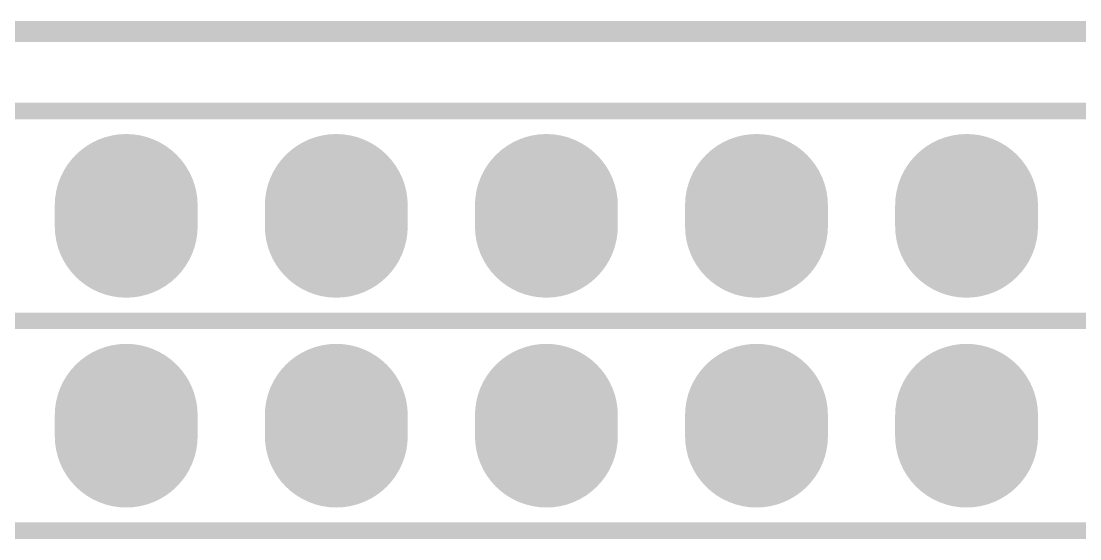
# Model space of a CAD drawing. Header units: millimetres. Extents: x 358.1 to 446.9, y 224.6 to 280.8.
# Drawn here: x 379.33 to 392.13, y 274.54 to 280.81 of the extents above; entities that cross this region are included whole.
import ezdxf

# ---------------------------------------------------------------- set-up
doc = ezdxf.new("R2010")
doc.units = ezdxf.units.MM
for name, color, linetype in [('BottomLayer', 5, 'Continuous'), ('BottomSolder', 6, 'Continuous'), ('KeepOutLayer', 6, 'Continuous'), ('MidLayer1', 16, 'Continuous'), ('MidLayer2', 76, 'Continuous'), ('MidLayer3', 90, 'Continuous'), ('MidLayer4', 156, 'Continuous'), ('MultiLayer', 9, 'Continuous'), ('TopLayer', 1, 'Continuous'), ('TopOverlay', 2, 'Continuous'), ('TopSolder', 216, 'Continuous')]:
    doc.layers.add(name, color=color, linetype=linetype)

# ---------------------------------------------------------------- blocks, each defined once
blk = doc.blocks.new('H______20X2_6')
at = {"layer": 'BottomLayer', "const_width": 1.524}
for points in [[(-1.397, -1.27), (-1.143, -1.27)], [(1.143, -1.27), (1.397, -1.27)], [(-1.397, -3.81), (-1.143, -3.81)], [(1.143, -3.81), (1.397, -3.81)], [(-1.397, -6.35), (-1.143, -6.35)], [(1.143, -6.35), (1.397, -6.35)], [(-1.397, -8.89), (-1.143, -8.89)], [(1.143, -8.89), (1.397, -8.89)], [(-1.397, -11.43), (-1.143, -11.43)], [(1.143, -11.43), (1.397, -11.43)]]:
    blk.add_lwpolyline(points, dxfattribs=at)
at = {"layer": 'BottomLayer', "const_width": 0.762}
for points in [[(-1.778, -1.27, 1), (-1.016, -1.27, 1)], [(-1.524, -1.27, 1), (-0.762, -1.27, 1)], [(0.762, -1.27, 1), (1.524, -1.27, 1)], [(1.016, -1.27, 1), (1.778, -1.27, 1)], [(-1.778, -3.81, 1), (-1.016, -3.81, 1)], [(-1.524, -3.81, 1), (-0.762, -3.81, 1)], [(0.762, -3.81, 1), (1.524, -3.81, 1)], [(1.016, -3.81, 1), (1.778, -3.81, 1)], [(-1.778, -6.35, 1), (-1.016, -6.35, 1)], [(-1.524, -6.35, 1), (-0.762, -6.35, 1)], [(0.762, -6.35, 1), (1.524, -6.35, 1)], [(1.016, -6.35, 1), (1.778, -6.35, 1)], [(-1.778, -8.89, 1), (-1.016, -8.89, 1)], [(-1.524, -8.89, 1), (-0.762, -8.89, 1)], [(0.762, -8.89, 1), (1.524, -8.89, 1)], [(1.016, -8.89, 1), (1.778, -8.89, 1)], [(-1.778, -11.43, 1), (-1.016, -11.43, 1)], [(-1.524, -11.43, 1), (-0.762, -11.43, 1)], [(0.762, -11.43, 1), (1.524, -11.43, 1)], [(1.016, -11.43, 1), (1.778, -11.43, 1)]]:
    blk.add_lwpolyline(points, format="xyb", close=True, dxfattribs=at)
at = {"layer": 'BottomSolder', "const_width": 1.7272}
for points in [[(-1.397, -1.27), (-1.143, -1.27)], [(1.143, -1.27), (1.397, -1.27)], [(-1.397, -3.81), (-1.143, -3.81)], [(1.143, -3.81), (1.397, -3.81)], [(-1.397, -6.35), (-1.143, -6.35)], [(1.143, -6.35), (1.397, -6.35)], [(-1.397, -8.89), (-1.143, -8.89)], [(1.143, -8.89), (1.397, -8.89)], [(-1.397, -11.43), (-1.143, -11.43)], [(1.143, -11.43), (1.397, -11.43)]]:
    blk.add_lwpolyline(points, dxfattribs=at)
at = {"layer": 'BottomSolder', "const_width": 0.8636}
for points in [[(-1.8288, -1.27, 1), (-0.9652, -1.27, 1)], [(-1.5748, -1.27, 1), (-0.7112, -1.27, 1)], [(0.7112, -1.27, 1), (1.5748, -1.27, 1)], [(0.9652, -1.27, 1), (1.8288, -1.27, 1)], [(-1.8288, -3.81, 1), (-0.9652, -3.81, 1)], [(-1.5748, -3.81, 1), (-0.7112, -3.81, 1)], [(0.7112, -3.81, 1), (1.5748, -3.81, 1)], [(0.9652, -3.81, 1), (1.8288, -3.81, 1)], [(-1.8288, -6.35, 1), (-0.9652, -6.35, 1)], [(-1.5748, -6.35, 1), (-0.7112, -6.35, 1)], [(0.7112, -6.35, 1), (1.5748, -6.35, 1)], [(0.9652, -6.35, 1), (1.8288, -6.35, 1)], [(-1.8288, -8.89, 1), (-0.9652, -8.89, 1)], [(-1.5748, -8.89, 1), (-0.7112, -8.89, 1)], [(0.7112, -8.89, 1), (1.5748, -8.89, 1)], [(0.9652, -8.89, 1), (1.8288, -8.89, 1)], [(-1.8288, -11.43, 1), (-0.9652, -11.43, 1)], [(-1.5748, -11.43, 1), (-0.7112, -11.43, 1)], [(0.7112, -11.43, 1), (1.5748, -11.43, 1)], [(0.9652, -11.43, 1), (1.8288, -11.43, 1)]]:
    blk.add_lwpolyline(points, format="xyb", close=True, dxfattribs=at)
at = {"layer": 'MidLayer1', "const_width": 1.524}
for points in [[(-1.397, -1.27), (-1.143, -1.27)], [(1.143, -1.27), (1.397, -1.27)], [(-1.397, -3.81), (-1.143, -3.81)], [(1.143, -3.81), (1.397, -3.81)], [(-1.397, -6.35), (-1.143, -6.35)], [(1.143, -6.35), (1.397, -6.35)], [(-1.397, -8.89), (-1.143, -8.89)], [(1.143, -8.89), (1.397, -8.89)], [(-1.397, -11.43), (-1.143, -11.43)], [(1.143, -11.43), (1.397, -11.43)]]:
    blk.add_lwpolyline(points, dxfattribs=at)
at = {"layer": 'MidLayer1', "const_width": 0.762}
for points in [[(-1.778, -1.27, 1), (-1.016, -1.27, 1)], [(-1.524, -1.27, 1), (-0.762, -1.27, 1)], [(0.762, -1.27, 1), (1.524, -1.27, 1)], [(1.016, -1.27, 1), (1.778, -1.27, 1)], [(-1.778, -3.81, 1), (-1.016, -3.81, 1)], [(-1.524, -3.81, 1), (-0.762, -3.81, 1)], [(0.762, -3.81, 1), (1.524, -3.81, 1)], [(1.016, -3.81, 1), (1.778, -3.81, 1)], [(-1.778, -6.35, 1), (-1.016, -6.35, 1)], [(-1.524, -6.35, 1), (-0.762, -6.35, 1)], [(0.762, -6.35, 1), (1.524, -6.35, 1)], [(1.016, -6.35, 1), (1.778, -6.35, 1)], [(-1.778, -8.89, 1), (-1.016, -8.89, 1)], [(-1.524, -8.89, 1), (-0.762, -8.89, 1)], [(0.762, -8.89, 1), (1.524, -8.89, 1)], [(1.016, -8.89, 1), (1.778, -8.89, 1)], [(-1.778, -11.43, 1), (-1.016, -11.43, 1)], [(-1.524, -11.43, 1), (-0.762, -11.43, 1)], [(0.762, -11.43, 1), (1.524, -11.43, 1)], [(1.016, -11.43, 1), (1.778, -11.43, 1)]]:
    blk.add_lwpolyline(points, format="xyb", close=True, dxfattribs=at)
at = {"layer": 'MidLayer2', "const_width": 1.524}
for points in [[(-1.397, -1.27), (-1.143, -1.27)], [(1.143, -1.27), (1.397, -1.27)], [(-1.397, -3.81), (-1.143, -3.81)], [(1.143, -3.81), (1.397, -3.81)], [(-1.397, -6.35), (-1.143, -6.35)], [(1.143, -6.35), (1.397, -6.35)], [(-1.397, -8.89), (-1.143, -8.89)], [(1.143, -8.89), (1.397, -8.89)], [(-1.397, -11.43), (-1.143, -11.43)], [(1.143, -11.43), (1.397, -11.43)]]:
    blk.add_lwpolyline(points, dxfattribs=at)
at = {"layer": 'MidLayer2', "const_width": 0.762}
for points in [[(-1.778, -1.27, 1), (-1.016, -1.27, 1)], [(-1.524, -1.27, 1), (-0.762, -1.27, 1)], [(0.762, -1.27, 1), (1.524, -1.27, 1)], [(1.016, -1.27, 1), (1.778, -1.27, 1)], [(-1.778, -3.81, 1), (-1.016, -3.81, 1)], [(-1.524, -3.81, 1), (-0.762, -3.81, 1)], [(0.762, -3.81, 1), (1.524, -3.81, 1)], [(1.016, -3.81, 1), (1.778, -3.81, 1)], [(-1.778, -6.35, 1), (-1.016, -6.35, 1)], [(-1.524, -6.35, 1), (-0.762, -6.35, 1)], [(0.762, -6.35, 1), (1.524, -6.35, 1)], [(1.016, -6.35, 1), (1.778, -6.35, 1)], [(-1.778, -8.89, 1), (-1.016, -8.89, 1)], [(-1.524, -8.89, 1), (-0.762, -8.89, 1)], [(0.762, -8.89, 1), (1.524, -8.89, 1)], [(1.016, -8.89, 1), (1.778, -8.89, 1)], [(-1.778, -11.43, 1), (-1.016, -11.43, 1)], [(-1.524, -11.43, 1), (-0.762, -11.43, 1)], [(0.762, -11.43, 1), (1.524, -11.43, 1)], [(1.016, -11.43, 1), (1.778, -11.43, 1)]]:
    blk.add_lwpolyline(points, format="xyb", close=True, dxfattribs=at)
at = {"layer": 'MidLayer3', "const_width": 1.524}
for points in [[(-1.397, -1.27), (-1.143, -1.27)], [(1.143, -1.27), (1.397, -1.27)], [(-1.397, -3.81), (-1.143, -3.81)], [(1.143, -3.81), (1.397, -3.81)], [(-1.397, -6.35), (-1.143, -6.35)], [(1.143, -6.35), (1.397, -6.35)], [(-1.397, -8.89), (-1.143, -8.89)], [(1.143, -8.89), (1.397, -8.89)], [(-1.397, -11.43), (-1.143, -11.43)], [(1.143, -11.43), (1.397, -11.43)]]:
    blk.add_lwpolyline(points, dxfattribs=at)
at = {"layer": 'MidLayer3', "const_width": 0.762}
for points in [[(-1.778, -1.27, 1), (-1.016, -1.27, 1)], [(-1.524, -1.27, 1), (-0.762, -1.27, 1)], [(0.762, -1.27, 1), (1.524, -1.27, 1)], [(1.016, -1.27, 1), (1.778, -1.27, 1)], [(-1.778, -3.81, 1), (-1.016, -3.81, 1)], [(-1.524, -3.81, 1), (-0.762, -3.81, 1)], [(0.762, -3.81, 1), (1.524, -3.81, 1)], [(1.016, -3.81, 1), (1.778, -3.81, 1)], [(-1.778, -6.35, 1), (-1.016, -6.35, 1)], [(-1.524, -6.35, 1), (-0.762, -6.35, 1)], [(0.762, -6.35, 1), (1.524, -6.35, 1)], [(1.016, -6.35, 1), (1.778, -6.35, 1)], [(-1.778, -8.89, 1), (-1.016, -8.89, 1)], [(-1.524, -8.89, 1), (-0.762, -8.89, 1)], [(0.762, -8.89, 1), (1.524, -8.89, 1)], [(1.016, -8.89, 1), (1.778, -8.89, 1)], [(-1.778, -11.43, 1), (-1.016, -11.43, 1)], [(-1.524, -11.43, 1), (-0.762, -11.43, 1)], [(0.762, -11.43, 1), (1.524, -11.43, 1)], [(1.016, -11.43, 1), (1.778, -11.43, 1)]]:
    blk.add_lwpolyline(points, format="xyb", close=True, dxfattribs=at)
at = {"layer": 'MidLayer4', "const_width": 1.524}
for points in [[(-1.397, -1.27), (-1.143, -1.27)], [(1.143, -1.27), (1.397, -1.27)], [(-1.397, -3.81), (-1.143, -3.81)], [(1.143, -3.81), (1.397, -3.81)], [(-1.397, -6.35), (-1.143, -6.35)], [(1.143, -6.35), (1.397, -6.35)], [(-1.397, -8.89), (-1.143, -8.89)], [(1.143, -8.89), (1.397, -8.89)], [(-1.397, -11.43), (-1.143, -11.43)], [(1.143, -11.43), (1.397, -11.43)]]:
    blk.add_lwpolyline(points, dxfattribs=at)
at = {"layer": 'MidLayer4', "const_width": 0.762}
for points in [[(-1.778, -1.27, 1), (-1.016, -1.27, 1)], [(-1.524, -1.27, 1), (-0.762, -1.27, 1)], [(0.762, -1.27, 1), (1.524, -1.27, 1)], [(1.016, -1.27, 1), (1.778, -1.27, 1)], [(-1.778, -3.81, 1), (-1.016, -3.81, 1)], [(-1.524, -3.81, 1), (-0.762, -3.81, 1)], [(0.762, -3.81, 1), (1.524, -3.81, 1)], [(1.016, -3.81, 1), (1.778, -3.81, 1)], [(-1.778, -6.35, 1), (-1.016, -6.35, 1)], [(-1.524, -6.35, 1), (-0.762, -6.35, 1)], [(0.762, -6.35, 1), (1.524, -6.35, 1)], [(1.016, -6.35, 1), (1.778, -6.35, 1)], [(-1.778, -8.89, 1), (-1.016, -8.89, 1)], [(-1.524, -8.89, 1), (-0.762, -8.89, 1)], [(0.762, -8.89, 1), (1.524, -8.89, 1)], [(1.016, -8.89, 1), (1.778, -8.89, 1)], [(-1.778, -11.43, 1), (-1.016, -11.43, 1)], [(-1.524, -11.43, 1), (-0.762, -11.43, 1)], [(0.762, -11.43, 1), (1.524, -11.43, 1)], [(1.016, -11.43, 1), (1.778, -11.43, 1)]]:
    blk.add_lwpolyline(points, format="xyb", close=True, dxfattribs=at)
at = {"layer": 'MultiLayer', "const_width": 1.524}
for points in [[(-1.397, -1.27), (-1.143, -1.27)], [(1.143, -1.27), (1.397, -1.27)], [(-1.397, -3.81), (-1.143, -3.81)], [(1.143, -3.81), (1.397, -3.81)], [(-1.397, -6.35), (-1.143, -6.35)], [(1.143, -6.35), (1.397, -6.35)], [(-1.397, -8.89), (-1.143, -8.89)], [(1.143, -8.89), (1.397, -8.89)], [(-1.397, -11.43), (-1.143, -11.43)], [(1.143, -11.43), (1.397, -11.43)]]:
    blk.add_lwpolyline(points, dxfattribs=at)
at = {"layer": 'MultiLayer', "const_width": 0.762}
for points in [[(-1.778, -1.27, 1), (-1.016, -1.27, 1)], [(-1.524, -1.27, 1), (-0.762, -1.27, 1)], [(0.762, -1.27, 1), (1.524, -1.27, 1)], [(1.016, -1.27, 1), (1.778, -1.27, 1)], [(-1.778, -3.81, 1), (-1.016, -3.81, 1)], [(-1.524, -3.81, 1), (-0.762, -3.81, 1)], [(0.762, -3.81, 1), (1.524, -3.81, 1)], [(1.016, -3.81, 1), (1.778, -3.81, 1)], [(-1.778, -6.35, 1), (-1.016, -6.35, 1)], [(-1.524, -6.35, 1), (-0.762, -6.35, 1)], [(0.762, -6.35, 1), (1.524, -6.35, 1)], [(1.016, -6.35, 1), (1.778, -6.35, 1)], [(-1.778, -8.89, 1), (-1.016, -8.89, 1)], [(-1.524, -8.89, 1), (-0.762, -8.89, 1)], [(0.762, -8.89, 1), (1.524, -8.89, 1)], [(1.016, -8.89, 1), (1.778, -8.89, 1)], [(-1.778, -11.43, 1), (-1.016, -11.43, 1)], [(-1.524, -11.43, 1), (-0.762, -11.43, 1)], [(0.762, -11.43, 1), (1.524, -11.43, 1)], [(1.016, -11.43, 1), (1.778, -11.43, 1)]]:
    blk.add_lwpolyline(points, format="xyb", close=True, dxfattribs=at)
at = {"layer": 'TopLayer', "const_width": 1.524}
for points in [[(-1.397, -1.27), (-1.143, -1.27)], [(1.143, -1.27), (1.397, -1.27)], [(-1.397, -3.81), (-1.143, -3.81)], [(1.143, -3.81), (1.397, -3.81)], [(-1.397, -6.35), (-1.143, -6.35)], [(1.143, -6.35), (1.397, -6.35)], [(-1.397, -8.89), (-1.143, -8.89)], [(1.143, -8.89), (1.397, -8.89)], [(-1.397, -11.43), (-1.143, -11.43)], [(1.143, -11.43), (1.397, -11.43)]]:
    blk.add_lwpolyline(points, dxfattribs=at)
at = {"layer": 'TopLayer', "const_width": 0.762}
for points in [[(-1.778, -1.27, 1), (-1.016, -1.27, 1)], [(-1.524, -1.27, 1), (-0.762, -1.27, 1)], [(0.762, -1.27, 1), (1.524, -1.27, 1)], [(1.016, -1.27, 1), (1.778, -1.27, 1)], [(-1.778, -3.81, 1), (-1.016, -3.81, 1)], [(-1.524, -3.81, 1), (-0.762, -3.81, 1)], [(0.762, -3.81, 1), (1.524, -3.81, 1)], [(1.016, -3.81, 1), (1.778, -3.81, 1)], [(-1.778, -6.35, 1), (-1.016, -6.35, 1)], [(-1.524, -6.35, 1), (-0.762, -6.35, 1)], [(0.762, -6.35, 1), (1.524, -6.35, 1)], [(1.016, -6.35, 1), (1.778, -6.35, 1)], [(-1.778, -8.89, 1), (-1.016, -8.89, 1)], [(-1.524, -8.89, 1), (-0.762, -8.89, 1)], [(0.762, -8.89, 1), (1.524, -8.89, 1)], [(1.016, -8.89, 1), (1.778, -8.89, 1)], [(-1.778, -11.43, 1), (-1.016, -11.43, 1)], [(-1.524, -11.43, 1), (-0.762, -11.43, 1)], [(0.762, -11.43, 1), (1.524, -11.43, 1)], [(1.016, -11.43, 1), (1.778, -11.43, 1)]]:
    blk.add_lwpolyline(points, format="xyb", close=True, dxfattribs=at)
at = {"layer": 'TopOverlay', "const_width": 0.2}
for points in [[(-2.54, 25.4), (-2.54, -25.4)], [(0, 25.4), (0, -25.4)], [(2.54, 25.4), (2.54, -25.4)]]:
    blk.add_lwpolyline(points, dxfattribs=at)
at = {"layer": 'TopSolder', "const_width": 1.7272}
for points in [[(-1.397, -1.27), (-1.143, -1.27)], [(1.143, -1.27), (1.397, -1.27)], [(-1.397, -3.81), (-1.143, -3.81)], [(1.143, -3.81), (1.397, -3.81)], [(-1.397, -6.35), (-1.143, -6.35)], [(1.143, -6.35), (1.397, -6.35)], [(-1.397, -8.89), (-1.143, -8.89)], [(1.143, -8.89), (1.397, -8.89)], [(-1.397, -11.43), (-1.143, -11.43)], [(1.143, -11.43), (1.397, -11.43)]]:
    blk.add_lwpolyline(points, dxfattribs=at)
at = {"layer": 'TopSolder', "const_width": 0.8636}
for points in [[(-1.8288, -1.27, 1), (-0.9652, -1.27, 1)], [(-1.5748, -1.27, 1), (-0.7112, -1.27, 1)], [(0.7112, -1.27, 1), (1.5748, -1.27, 1)], [(0.9652, -1.27, 1), (1.8288, -1.27, 1)], [(-1.8288, -3.81, 1), (-0.9652, -3.81, 1)], [(-1.5748, -3.81, 1), (-0.7112, -3.81, 1)], [(0.7112, -3.81, 1), (1.5748, -3.81, 1)], [(0.9652, -3.81, 1), (1.8288, -3.81, 1)], [(-1.8288, -6.35, 1), (-0.9652, -6.35, 1)], [(-1.5748, -6.35, 1), (-0.7112, -6.35, 1)], [(0.7112, -6.35, 1), (1.5748, -6.35, 1)], [(0.9652, -6.35, 1), (1.8288, -6.35, 1)], [(-1.8288, -8.89, 1), (-0.9652, -8.89, 1)], [(-1.5748, -8.89, 1), (-0.7112, -8.89, 1)], [(0.7112, -8.89, 1), (1.5748, -8.89, 1)], [(0.9652, -8.89, 1), (1.8288, -8.89, 1)], [(-1.8288, -11.43, 1), (-0.9652, -11.43, 1)], [(-1.5748, -11.43, 1), (-0.7112, -11.43, 1)], [(0.7112, -11.43, 1), (1.5748, -11.43, 1)], [(0.9652, -11.43, 1), (1.8288, -11.43, 1)]]:
    blk.add_lwpolyline(points, format="xyb", close=True, dxfattribs=at)

msp = doc.modelspace()

# ---------------------------------------------------------------- linework, layer by layer
at = {"layer": 'KeepOutLayer', "const_width": 0.254}
msp.add_lwpolyline([(363.034, 280.68), (441.034, 280.68)], dxfattribs=at)

# ---------------------------------------------------------------- block references
at = {"rotation": 270}
msp.add_blockref('H______20X2_6', (392.034, 277.18), dxfattribs=at)

doc.saveas('drawing.dxf')
